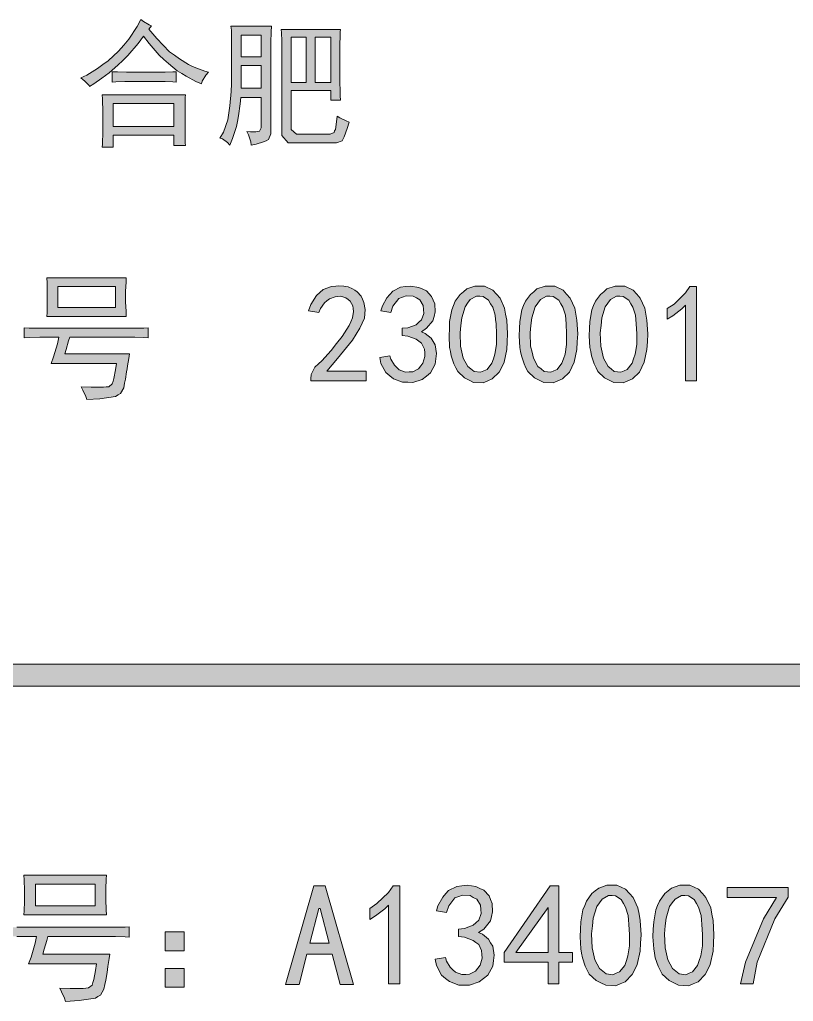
# Model space of a CAD drawing. Header units: millimetres. Extents: x 0 to 829, y 0 to 586.
# Drawn here: x 793.71 to 808.8, y 492.68 to 511.81 of the extents above; entities that cross this region are included whole.
import ezdxf

# ---------------------------------------------------------------- set-up
doc = ezdxf.new("R2010")
doc.units = ezdxf.units.MM

msp = doc.modelspace()

# ---------------------------------------------------------------- hatches: boundary and pattern name
h = msp.add_hatch(color=0)
h.dxf.hatch_style = 2
h.paths.add_polyline_path([(796.230028, 511.630083), (796.38525, 511.443111), (796.635722, 511.189111), (796.730972, 511.118556), (796.82975, 511.048), (797.002611, 510.942167), (797.08375, 510.903361), (797.164889, 510.868083), (797.320111, 510.808111), (797.394194, 510.786944), (797.341278, 510.7305), (797.270722, 510.617611), (797.256611, 510.564694), (797.14725, 510.610556), (796.95675, 510.712861), (796.872083, 510.765778), (796.783889, 510.818694), (796.611028, 510.956278), (796.522833, 511.037417), (796.434639, 511.122083), (796.237083, 511.347861), (796.124194, 511.4925), (796.021889, 511.347861), (795.820806, 511.1115), (795.722028, 511.01625), (795.62325, 510.924528), (795.457444, 510.776361), (795.386889, 510.723444), (795.316333, 510.670528), (795.161111, 510.564694), (795.076444, 510.511778), (795.065861, 510.532944), (794.981194, 510.617611), (794.907111, 510.681111), (795.02, 510.734028), (795.231667, 510.861028), (795.333972, 510.938639), (795.436278, 511.012722), (795.637361, 511.199694), (795.739667, 511.316111), (795.841972, 511.432528), (796.00425, 511.679472), (796.071278, 511.813528), (796.127722, 511.774722), (796.237083, 511.71475), (796.282944, 511.693583)])
h = msp.add_hatch(color=0)
h.paths.add_polyline_path([(798.142083, 509.633361), (798.209111, 509.629833), (798.314944, 509.629833), (798.350222, 509.633361), (798.3855, 509.640417), (798.41725, 509.703917), (798.41725, 509.763889), (798.41725, 510.296583), (798.022139, 510.296583), (798.011556, 510.169583), (797.979806, 509.93675), (797.958639, 509.830917), (797.937472, 509.728611), (797.863389, 509.495778), (797.810472, 509.368778), (797.761083, 509.421694), (797.665833, 509.488722), (797.616444, 509.506361), (797.683472, 509.61925), (797.768139, 509.862667), (797.789306, 509.996722), (797.810472, 510.130778), (797.835167, 510.413), (797.838694, 510.564694), (797.838694, 510.712861), (797.842222, 511.026833), (797.842222, 511.192639), (797.842222, 511.358444), (797.838694, 511.605389), (797.831639, 511.683), (798.621861, 511.683), (798.614806, 511.577167), (798.611278, 511.369028), (798.611278, 511.266722), (798.611278, 509.686278), (798.611278, 509.591028), (798.561889, 509.474611), (798.516028, 509.453444), (798.466639, 509.432278), (798.322, 509.389944), (798.22675, 509.368778), (798.216167, 509.432278), (798.173833, 509.566333)])
h.paths.add_polyline_path([(798.41725, 510.4765), (798.41725, 510.917472), (798.032722, 510.917472), (798.032722, 510.4765)])
h.paths.add_polyline_path([(798.41725, 511.086806), (798.41725, 511.513667), (798.032722, 511.513667), (798.032722, 511.086806)])
h = msp.add_hatch(color=0)
h.paths.add_polyline_path([(799.965944, 511.6195), (799.962417, 511.573639), (799.955361, 511.245556), (799.955361, 510.970389), (799.955361, 510.691694), (799.962417, 510.328333), (799.965944, 510.243667), (799.775444, 510.243667), (799.775444, 510.434167), (799.006389, 510.434167), (799.006389, 509.763889), (799.006389, 509.672167), (799.108694, 509.580444), (799.207472, 509.580444), (799.711944, 509.580444), (799.768389, 509.580444), (799.842472, 509.612194), (799.853056, 509.643944), (799.867167, 509.675694), (799.891861, 509.820333), (799.902444, 509.933222), (799.955361, 509.901472), (800.075306, 509.8415), (800.138806, 509.816806), (800.1, 509.693333), (800.040028, 509.531056), (800.018861, 509.488722), (799.997694, 509.449917), (799.888333, 509.411111), (799.796611, 509.411111), (799.069889, 509.411111), (798.946417, 509.411111), (798.822944, 509.55575), (798.822944, 509.696861), (798.822944, 511.309056), (798.822944, 511.400778), (798.819417, 511.556), (798.812361, 511.6195)])
h.paths.add_polyline_path([(799.775444, 510.585861), (799.775444, 511.471333), (799.475583, 511.471333), (799.475583, 510.585861)])
h.paths.add_polyline_path([(799.295667, 510.585861), (799.295667, 511.471333), (799.006389, 511.471333), (799.006389, 510.585861)])
h = msp.add_hatch(color=0)
h.dxf.hatch_style = 2
h.paths.add_polyline_path([(796.466389, 510.786944), (796.551056, 510.786944), (796.699222, 510.794), (796.762722, 510.797528), (796.762722, 510.596444), (796.695694, 510.599972), (796.551056, 510.607028), (796.476972, 510.607028), (795.87725, 510.607028), (795.764361, 510.607028), (795.584444, 510.599972), (795.513889, 510.596444), (795.513889, 510.797528), (795.616194, 510.794), (795.796111, 510.786944), (795.87725, 510.786944)])
h = msp.add_hatch(color=0)
h.paths.add_polyline_path([(796.946167, 510.3495), (796.939111, 510.296583), (796.935583, 510.049639), (796.935583, 509.859139), (796.935583, 509.665111), (796.939111, 509.414639), (796.946167, 509.358194), (796.720389, 509.358194), (796.720389, 509.559278), (795.535056, 509.559278), (795.535056, 509.326444), (795.323389, 509.326444), (795.326917, 509.389944), (795.333972, 509.633361), (795.333972, 509.816806), (795.333972, 510.003778), (795.326917, 510.268361), (795.323389, 510.3495)])
h.paths.add_polyline_path([(796.720389, 509.732139), (796.720389, 510.180167), (795.535056, 510.180167), (795.535056, 509.732139)])
h = msp.add_hatch(color=0)
h.paths.add_polyline_path([(795.789056, 506.779389), (795.785528, 506.701778), (795.778472, 506.518333), (795.778472, 506.416028), (795.778472, 506.31725), (795.785528, 506.123222), (795.789056, 506.0315), (794.240361, 506.0315), (794.247417, 506.109111), (794.250944, 506.281972), (794.250944, 506.384278), (794.250944, 506.493639), (794.247417, 506.687667), (794.240361, 506.779389)])
h.paths.add_polyline_path([(795.577389, 506.204361), (795.577389, 506.610056), (794.455556, 506.610056), (794.455556, 506.204361)])
h = msp.add_hatch(color=0)
h.dxf.hatch_style = 2
h.paths.add_polyline_path([(799.387389, 504.814417), (799.394444, 504.895556), (799.468528, 505.040194), (799.535556, 505.103694), (799.606111, 505.167194), (799.7825, 505.368278), (799.888333, 505.502333), (799.997694, 505.639917), (800.135278, 505.851583), (800.167028, 505.925667), (800.198778, 505.99975), (800.223472, 506.12675), (800.216417, 506.183194), (800.205833, 506.236111), (800.156444, 506.324306), (800.114111, 506.359583), (800.071778, 506.391333), (799.973, 506.423083), (799.916556, 506.416028), (799.860111, 506.4125), (799.754278, 506.370167), (799.701361, 506.331361), (799.651972, 506.292556), (799.574361, 506.183194), (799.546139, 506.105583), (799.345056, 506.137333), (799.387389, 506.260806), (799.49675, 506.440722), (799.563778, 506.497167), (799.630806, 506.553611), (799.789556, 506.613583), (799.87775, 506.620639), (799.930667, 506.624167), (800.029444, 506.620639), (800.071778, 506.613583), (800.114111, 506.606528), (800.202306, 506.567722), (800.248167, 506.5395), (800.294028, 506.511278), (800.368111, 506.423083), (800.396333, 506.363111), (800.424556, 506.303139), (800.445722, 506.162028), (800.438667, 506.080889), (800.431611, 505.996222), (800.346944, 505.798667), (800.272861, 505.685778), (800.198778, 505.569361), (799.9095, 505.209528), (799.697833, 504.966111), (800.466889, 504.966111), (800.466889, 504.772083), (799.387389, 504.772083)])
h = msp.add_hatch(color=0)
h.dxf.hatch_style = 2
h.paths.add_polyline_path([(800.731472, 505.230694), (800.9255, 505.262444), (800.946667, 505.195417), (801.017222, 505.079), (801.063083, 505.033139), (801.112472, 504.987278), (801.232417, 504.944944), (801.302972, 504.948472), (801.377056, 504.952), (801.489944, 505.008444), (801.532278, 505.064889), (801.574611, 505.121333), (801.613417, 505.251861), (801.609889, 505.322417), (801.602833, 505.392972), (801.546389, 505.505861), (801.497, 505.544667), (801.444083, 505.587), (801.281806, 505.643444), (801.168917, 505.657556), (801.168917, 505.798667), (801.281806, 505.80925), (801.444083, 505.865694), (801.497, 505.915083), (801.546389, 505.964472), (801.59225, 506.087944), (801.585194, 506.165556), (801.581667, 506.243167), (801.511111, 506.356056), (801.447611, 506.391333), (801.384111, 506.423083), (801.246528, 506.433667), (801.175972, 506.405444), (801.105417, 506.38075), (800.989, 506.229056), (800.946667, 506.105583), (800.752639, 506.137333), (800.784389, 506.236111), (800.872583, 506.394861), (800.929028, 506.458361), (800.985472, 506.521861), (801.137167, 506.599472), (801.235944, 506.610056), (801.331194, 506.620639), (801.497, 506.595944), (801.571083, 506.560667), (801.641639, 506.525389), (801.743944, 506.419556), (801.772167, 506.345472), (801.803917, 506.274917), (801.810972, 506.116167), (801.789806, 506.0315), (801.768639, 505.946833), (801.645167, 505.798667), (801.542861, 505.731639), (801.620472, 505.699889), (801.733361, 505.604639), (801.772167, 505.541139), (801.8145, 505.477639), (801.839194, 505.308306), (801.828611, 505.206), (801.8145, 505.100167), (801.71925, 504.930833), (801.641639, 504.867333), (801.5605, 504.803833), (801.377056, 504.743861), (801.278278, 504.747389), (801.175972, 504.747389), (800.999583, 504.810889), (800.9255, 504.874389), (800.851417, 504.934361), (800.752639, 505.114278)])
h = msp.add_hatch(color=0)
h.paths.add_polyline_path([(802.089667, 505.791611), (802.093194, 505.932722), (802.135528, 506.1585), (802.167278, 506.239639), (802.202556, 506.324306), (802.301333, 506.458361), (802.364833, 506.511278), (802.431861, 506.567722), (802.587083, 506.620639), (802.682333, 506.620639), (802.774056, 506.620639), (802.936333, 506.543028), (803.006889, 506.465417), (803.077444, 506.387806), (803.165639, 506.193778), (803.186806, 506.073833), (803.207972, 505.957417), (803.222083, 505.689306), (803.215028, 505.534083), (803.207972, 505.382389), (803.155056, 505.135444), (803.109194, 505.040194), (803.063333, 504.944944), (802.92575, 504.810889), (802.837556, 504.772083), (802.745833, 504.733278), (802.562389, 504.743861), (802.474194, 504.789722), (802.382472, 504.832056), (802.255472, 504.955528), (802.216667, 505.029611), (802.177861, 505.103694), (802.124944, 505.262444), (802.110833, 505.343583), (802.093194, 505.424722), (802.082611, 505.6505)])
h.paths.add_polyline_path([(802.311917, 505.855111), (802.297806, 505.710472), (802.308389, 505.449417), (802.333083, 505.333), (802.361306, 505.216583), (802.4495, 505.054306), (802.509472, 505.008444), (802.572972, 504.959056), (802.696444, 504.941417), (802.759944, 504.969639), (802.826972, 504.997861), (802.918694, 505.117806), (802.946917, 505.206), (802.978667, 505.294194), (803.006889, 505.484694), (803.006889, 505.590528), (803.006889, 505.692833), (802.999833, 505.883333), (802.98925, 505.968), (802.982194, 506.052667), (802.936333, 506.207889), (802.894, 506.278444), (802.855194, 506.345472), (802.749361, 506.419556), (802.682333, 506.423083), (802.615306, 506.423083), (802.495361, 506.359583), (802.445972, 506.289028), (802.396583, 506.218472), (802.329556, 506.003278)])
h = msp.add_hatch(color=0)
h.paths.add_polyline_path([(803.454917, 505.791611), (803.461972, 505.932722), (803.500778, 506.1585), (803.536056, 506.239639), (803.571333, 506.324306), (803.670111, 506.458361), (803.733611, 506.511278), (803.797111, 506.567722), (803.955861, 506.620639), (804.047583, 506.620639), (804.142833, 506.620639), (804.305111, 506.543028), (804.372139, 506.465417), (804.442694, 506.387806), (804.534417, 506.193778), (804.555583, 506.073833), (804.57675, 505.957417), (804.590861, 505.689306), (804.580278, 505.534083), (804.573222, 505.382389), (804.520306, 505.135444), (804.474444, 505.040194), (804.428583, 504.944944), (804.294528, 504.810889), (804.202806, 504.772083), (804.111083, 504.733278), (803.931167, 504.743861), (803.839444, 504.789722), (803.747722, 504.832056), (803.620722, 504.955528), (803.581917, 505.029611), (803.546639, 505.103694), (803.493722, 505.262444), (803.476083, 505.343583), (803.461972, 505.424722), (803.451389, 505.6505)])
h.paths.add_polyline_path([(803.680694, 505.855111), (803.663056, 505.710472), (803.673639, 505.449417), (803.701861, 505.333), (803.726556, 505.216583), (803.81475, 505.054306), (803.87825, 505.008444), (803.938222, 504.959056), (804.065222, 504.941417), (804.128722, 504.969639), (804.192222, 504.997861), (804.283944, 505.117806), (804.315694, 505.206), (804.343917, 505.294194), (804.372139, 505.484694), (804.372139, 505.590528), (804.372139, 505.692833), (804.365083, 505.883333), (804.358028, 505.968), (804.350972, 506.052667), (804.301583, 506.207889), (804.262778, 506.278444), (804.220444, 506.345472), (804.114611, 506.419556), (804.047583, 506.423083), (803.980556, 506.423083), (803.864139, 506.359583), (803.811222, 506.289028), (803.761833, 506.218472), (803.694806, 506.003278)])
h = msp.add_hatch(color=0)
h.paths.add_polyline_path([(804.820167, 505.791611), (804.827222, 505.932722), (804.866028, 506.1585), (804.901306, 506.239639), (804.936583, 506.324306), (805.035361, 506.458361), (805.098861, 506.511278), (805.162361, 506.567722), (805.321111, 506.620639), (805.412833, 506.620639), (805.508083, 506.620639), (805.670361, 506.543028), (805.740917, 506.465417), (805.807944, 506.387806), (805.899667, 506.193778), (805.920833, 506.073833), (805.942, 505.957417), (805.956111, 505.689306), (805.949056, 505.534083), (805.938472, 505.382389), (805.885556, 505.135444), (805.839694, 505.040194), (805.797361, 504.944944), (805.659778, 504.810889), (805.568056, 504.772083), (805.479861, 504.733278), (805.296417, 504.743861), (805.204694, 504.789722), (805.1165, 504.832056), (804.985972, 504.955528), (804.950694, 505.029611), (804.911889, 505.103694), (804.858972, 505.262444), (804.844861, 505.343583), (804.827222, 505.424722), (804.816639, 505.6505)])
h.paths.add_polyline_path([(805.045944, 505.855111), (805.028306, 505.710472), (805.042417, 505.449417), (805.067111, 505.333), (805.095333, 505.216583), (805.183528, 505.054306), (805.2435, 505.008444), (805.303472, 504.959056), (805.430472, 504.941417), (805.493972, 504.969639), (805.557472, 504.997861), (805.652722, 505.117806), (805.680944, 505.206), (805.709167, 505.294194), (805.740917, 505.484694), (805.740917, 505.590528), (805.740917, 505.692833), (805.730333, 505.883333), (805.723278, 505.968), (805.716222, 506.052667), (805.666833, 506.207889), (805.628028, 506.278444), (805.589222, 506.345472), (805.479861, 506.419556), (805.412833, 506.423083), (805.349333, 506.423083), (805.229389, 506.359583), (805.18, 506.289028), (805.127083, 506.218472), (805.063583, 506.003278)])
h = msp.add_hatch(color=0)
h.dxf.hatch_style = 2
h.paths.add_polyline_path([(806.689889, 506.246694), (806.619333, 506.176139), (806.442944, 506.042083), (806.337111, 505.978583), (806.337111, 506.183194), (806.471167, 506.271389), (806.689889, 506.486583), (806.774556, 506.610056), (806.905083, 506.610056), (806.905083, 504.772083), (806.689889, 504.772083)])
h = msp.add_hatch(color=0)
h.dxf.hatch_style = 2
h.paths.add_polyline_path([(795.852556, 505.798667), (795.954861, 505.798667), (796.134778, 505.802194), (796.215917, 505.80925), (796.215917, 505.615222), (796.134778, 505.622278), (795.954861, 505.625806), (795.852556, 505.625806), (794.688389, 505.625806), (794.667222, 505.551722), (794.621361, 505.385917), (794.593139, 505.297722), (795.852556, 505.297722), (795.838444, 505.209528), (795.81375, 505.064889), (795.806694, 505.008444), (795.796111, 504.948472), (795.774944, 504.807361), (795.757306, 504.726222), (795.743194, 504.641556), (795.676167, 504.528667), (795.630306, 504.500444), (795.580917, 504.472222), (795.277528, 504.426361), (795.02, 504.408722), (794.998833, 504.468694), (794.945917, 504.592167), (794.914167, 504.655667), (795.104667, 504.648611), (795.348083, 504.648611), (795.401, 504.655667), (795.450389, 504.659194), (795.517417, 504.715639), (795.535056, 504.768556), (795.549167, 504.817944), (795.580917, 504.990806), (795.598556, 505.114278), (794.328556, 505.114278), (794.374417, 505.241278), (794.4485, 505.498806), (794.476722, 505.625806), (794.219194, 505.625806), (794.106306, 505.625806), (793.898167, 505.622278), (793.802917, 505.615222), (793.802917, 505.80925), (793.898167, 505.802194), (794.106306, 505.798667), (794.219194, 505.798667)])
h = msp.add_hatch(color=0)
h.dxf.hatch_style = 2
h.paths.add_polyline_path([(819.294639, 499.254639), (819.294639, 498.827778), (769.958667, 498.827778), (769.958667, 499.254639)])
h = msp.add_hatch(color=0)
h.paths.add_polyline_path([(795.404528, 495.144778), (795.401, 495.063639), (795.393944, 494.873139), (795.393944, 494.767306), (795.393944, 494.665), (795.401, 494.463917), (795.404528, 494.368667), (793.795861, 494.368667), (793.802917, 494.446278), (793.806444, 494.629722), (793.806444, 494.735556), (793.806444, 494.844917), (793.802917, 495.053056), (793.795861, 495.144778)])
h.paths.add_polyline_path([(795.185806, 494.545056), (795.185806, 494.968389), (794.018111, 494.968389), (794.018111, 494.545056)])
h = msp.add_hatch(color=0)
h.paths.add_polyline_path([(800.223472, 493.014), (799.958889, 493.014), (799.803667, 493.603139), (799.313306, 493.603139), (799.158083, 493.014), (798.8935, 493.014), (799.447361, 494.936639), (799.669611, 494.936639)])
h.paths.add_polyline_path([(799.747222, 493.814806), (799.570833, 494.492139), (799.546139, 494.492139), (799.36975, 493.814806)])
h = msp.add_hatch(color=0)
h.dxf.hatch_style = 2
h.paths.add_polyline_path([(800.900806, 494.559167), (800.83025, 494.485083), (800.646806, 494.3475), (800.537444, 494.280472), (800.537444, 494.492139), (800.675028, 494.587389), (800.900806, 494.806111), (800.992528, 494.936639), (801.123056, 494.936639), (801.123056, 493.024583), (800.900806, 493.024583)])
h = msp.add_hatch(color=0)
h.dxf.hatch_style = 2
h.paths.add_polyline_path([(801.8145, 493.504361), (802.012056, 493.536111), (802.033222, 493.465556), (802.107306, 493.345611), (802.156694, 493.296222), (802.206083, 493.250361), (802.333083, 493.2045), (802.407167, 493.208028), (802.48125, 493.211556), (802.601194, 493.271528), (802.647056, 493.3315), (802.689389, 493.387944), (802.728194, 493.522), (802.724667, 493.596083), (802.717611, 493.673694), (802.661167, 493.790111), (802.60825, 493.828917), (802.555333, 493.87125), (802.386, 493.931222), (802.269583, 493.948861), (802.269583, 494.089972), (802.386, 494.104083), (802.555333, 494.164056), (802.60825, 494.213444), (802.661167, 494.262833), (802.707028, 494.393361), (802.699972, 494.4745), (802.696444, 494.555639), (802.622361, 494.672056), (802.555333, 494.707333), (802.491833, 494.742611), (802.347194, 494.753194), (802.273111, 494.724972), (802.199028, 494.69675), (802.079083, 494.541528), (802.033222, 494.414528), (801.835667, 494.446278), (801.867417, 494.545056), (801.959139, 494.714389), (802.019111, 494.781417), (802.075556, 494.844917), (802.234306, 494.922528), (802.333083, 494.936639), (802.435389, 494.947222), (802.60825, 494.922528), (802.685861, 494.883722), (802.759944, 494.848444), (802.865778, 494.739083), (802.894, 494.665), (802.92575, 494.587389), (802.932806, 494.425111), (802.911639, 494.336917), (802.890472, 494.248722), (802.763472, 494.089972), (802.657639, 494.026472), (802.73525, 493.991194), (802.855194, 493.892417), (802.894, 493.825389), (802.936333, 493.758361), (802.964556, 493.581972), (802.950444, 493.476139), (802.936333, 493.366778), (802.841083, 493.190389), (802.756417, 493.126889), (802.67175, 493.059861), (802.484778, 492.996361), (802.378944, 492.996361), (802.273111, 492.999889), (802.089667, 493.066917), (802.012056, 493.130417), (801.934444, 493.193917), (801.835667, 493.380889)])
h = msp.add_hatch(color=0)
h.paths.add_polyline_path([(804.012306, 493.447917), (803.155056, 493.447917), (803.155056, 493.634889), (804.054639, 494.936639), (804.223972, 494.936639), (804.223972, 493.634889), (804.488556, 493.634889), (804.488556, 493.447917), (804.223972, 493.447917), (804.223972, 493.024583), (804.012306, 493.024583)])
h.paths.add_polyline_path([(804.012306, 493.634889), (804.012306, 494.513306), (803.387889, 493.634889)])
h = msp.add_hatch(color=0)
h.paths.add_polyline_path([(804.643778, 494.086444), (804.650833, 494.234611), (804.693167, 494.467444), (804.728444, 494.552111), (804.763722, 494.636778), (804.866028, 494.781417), (804.933056, 494.834333), (805.000083, 494.890778), (805.162361, 494.947222), (805.261139, 494.947222), (805.356389, 494.947222), (805.525722, 494.866083), (805.599806, 494.784944), (805.670361, 494.703806), (805.765611, 494.502722), (805.786778, 494.37925), (805.811472, 494.259306), (805.825583, 493.977083), (805.815, 493.818333), (805.807944, 493.659583), (805.7515, 493.402056), (805.705639, 493.303278), (805.65625, 493.2045), (805.515139, 493.063389), (805.419889, 493.024583), (805.328167, 492.985778), (805.137667, 492.996361), (805.042417, 493.042222), (804.950694, 493.088083), (804.816639, 493.215083), (804.777833, 493.292694), (804.739028, 493.370306), (804.682583, 493.532583), (804.664944, 493.620778), (804.650833, 493.705444), (804.64025, 493.938278)])
h.paths.add_polyline_path([(804.876611, 494.153472), (804.8625, 493.99825), (804.873083, 493.726611), (804.901306, 493.610194), (804.926, 493.49025), (805.017722, 493.320917), (805.081222, 493.271528), (805.14825, 493.218611), (805.278778, 493.200972), (805.342278, 493.232722), (805.409306, 493.260944), (805.508083, 493.384417), (805.539833, 493.476139), (805.568056, 493.567861), (805.599806, 493.765417), (805.599806, 493.874778), (805.599806, 493.984139), (805.589222, 494.181694), (805.582167, 494.269889), (805.575111, 494.358083), (805.525722, 494.520361), (805.483389, 494.590917), (805.441056, 494.665), (805.328167, 494.739083), (805.261139, 494.742611), (805.190583, 494.742611), (805.070639, 494.675583), (805.017722, 494.6015), (804.964806, 494.530944), (804.89425, 494.305167)])
h = msp.add_hatch(color=0)
h.paths.add_polyline_path([(806.065472, 494.086444), (806.072528, 494.234611), (806.111333, 494.467444), (806.150139, 494.552111), (806.185417, 494.636778), (806.287722, 494.781417), (806.35475, 494.834333), (806.421778, 494.890778), (806.584056, 494.947222), (806.682833, 494.947222), (806.778083, 494.947222), (806.947417, 494.866083), (807.0215, 494.784944), (807.092056, 494.703806), (807.187306, 494.502722), (807.208472, 494.37925), (807.229639, 494.259306), (807.24375, 493.977083), (807.236694, 493.818333), (807.229639, 493.659583), (807.173194, 493.402056), (807.127333, 493.303278), (807.077944, 493.2045), (806.936833, 493.063389), (806.841583, 493.024583), (806.749861, 492.985778), (806.559361, 492.996361), (806.464111, 493.042222), (806.372389, 493.088083), (806.238333, 493.215083), (806.199528, 493.292694), (806.160722, 493.370306), (806.104278, 493.532583), (806.086639, 493.620778), (806.072528, 493.705444), (806.058417, 493.938278)])
h.paths.add_polyline_path([(806.298306, 494.153472), (806.280667, 493.99825), (806.294778, 493.726611), (806.319472, 493.610194), (806.347694, 493.49025), (806.439417, 493.320917), (806.502917, 493.271528), (806.566417, 493.218611), (806.696944, 493.200972), (806.763972, 493.232722), (806.831, 493.260944), (806.929778, 493.384417), (806.958, 493.476139), (806.98975, 493.567861), (807.0215, 493.765417), (807.0215, 493.874778), (807.0215, 493.984139), (807.010917, 494.181694), (807.003861, 494.269889), (806.996806, 494.358083), (806.943889, 494.520361), (806.905083, 494.590917), (806.86275, 494.665), (806.749861, 494.739083), (806.682833, 494.742611), (806.612278, 494.742611), (806.488806, 494.675583), (806.435889, 494.6015), (806.382972, 494.530944), (806.315944, 494.305167)])
h = msp.add_hatch(color=0)
h.dxf.hatch_style = 2
h.paths.add_polyline_path([(807.765861, 493.024583), (807.864639, 493.447917), (808.213889, 494.287528), (808.464361, 494.703806), (807.508333, 494.703806), (807.508333, 494.901361), (808.697194, 494.901361), (808.697194, 494.714389), (808.436139, 494.291056), (808.090417, 493.447917), (808.009278, 493.024583)])
h = msp.add_hatch(color=0)
h.dxf.hatch_style = 2
h.paths.add_polyline_path([(795.471556, 494.12525), (795.577389, 494.12525), (795.767889, 494.128778), (795.849028, 494.135833), (795.849028, 493.93475), (795.767889, 493.941806), (795.577389, 493.948861), (795.471556, 493.948861), (794.261528, 493.948861), (794.240361, 493.867722), (794.190972, 493.698389), (794.16275, 493.603139), (795.471556, 493.603139), (795.457444, 493.514944), (795.43275, 493.36325), (795.422167, 493.303278), (795.415111, 493.243306), (795.390417, 493.095139), (795.372778, 493.010472), (795.355139, 492.922278), (795.288111, 492.805861), (795.238722, 492.774111), (795.189333, 492.745889), (794.871833, 492.6965), (794.60725, 492.682389), (794.586083, 492.742361), (794.529639, 492.869361), (794.494361, 492.936389), (794.695444, 492.932861), (794.949444, 492.932861), (795.002361, 492.936389), (795.055278, 492.943444), (795.122306, 492.999889), (795.139944, 493.052806), (795.157583, 493.105722), (795.189333, 493.285639), (795.206972, 493.412639), (793.884056, 493.412639), (793.933444, 493.546694), (794.011056, 493.814806), (794.039278, 493.948861), (793.774694, 493.948861), (793.658278, 493.948861), (793.439556, 493.941806), (793.340778, 493.93475), (793.340778, 494.135833), (793.439556, 494.128778), (793.658278, 494.12525), (793.774694, 494.12525)])
h = msp.add_hatch(color=0)
h.dxf.hatch_style = 2
h.paths.add_polyline_path([(796.551056, 494.037056), (796.917944, 494.037056), (796.917944, 493.670167), (796.551056, 493.670167)])
h = msp.add_hatch(color=0)
h.dxf.hatch_style = 2
h.paths.add_polyline_path([(796.551056, 493.324444), (796.917944, 493.324444), (796.917944, 492.957556), (796.551056, 492.957556)])

# ---------------------------------------------------------------- linework, layer by layer
at = {"color": 0, "lineweight": 0}
for points in [[(796.230028, 511.630083), (796.38525, 511.443111), (796.635722, 511.189111), (796.730972, 511.118556), (796.82975, 511.048), (797.002611, 510.942167), (797.08375, 510.903361), (797.164889, 510.868083), (797.320111, 510.808111), (797.394194, 510.786944), (797.341278, 510.7305), (797.270722, 510.617611), (797.256611, 510.564694), (797.14725, 510.610556), (796.95675, 510.712861), (796.872083, 510.765778), (796.783889, 510.818694), (796.611028, 510.956278), (796.522833, 511.037417), (796.434639, 511.122083), (796.237083, 511.347861), (796.124194, 511.4925), (796.021889, 511.347861), (795.820806, 511.1115), (795.722028, 511.01625), (795.62325, 510.924528), (795.457444, 510.776361), (795.386889, 510.723444), (795.316333, 510.670528), (795.161111, 510.564694), (795.076444, 510.511778), (795.065861, 510.532944), (794.981194, 510.617611), (794.907111, 510.681111), (795.02, 510.734028), (795.231667, 510.861028), (795.333972, 510.938639), (795.436278, 511.012722), (795.637361, 511.199694), (795.739667, 511.316111), (795.841972, 511.432528), (796.00425, 511.679472), (796.071278, 511.813528), (796.127722, 511.774722), (796.237083, 511.71475), (796.282944, 511.693583)], [(798.142083, 509.633361), (798.209111, 509.629833), (798.314944, 509.629833), (798.350222, 509.633361), (798.3855, 509.640417), (798.41725, 509.703917), (798.41725, 509.763889), (798.41725, 510.296583), (798.022139, 510.296583), (798.011556, 510.169583), (797.979806, 509.93675), (797.958639, 509.830917), (797.937472, 509.728611), (797.863389, 509.495778), (797.810472, 509.368778), (797.761083, 509.421694), (797.665833, 509.488722), (797.616444, 509.506361), (797.683472, 509.61925), (797.768139, 509.862667), (797.789306, 509.996722), (797.810472, 510.130778), (797.835167, 510.413), (797.838694, 510.564694), (797.838694, 510.712861), (797.842222, 511.026833), (797.842222, 511.192639), (797.842222, 511.358444), (797.838694, 511.605389), (797.831639, 511.683), (798.621861, 511.683), (798.614806, 511.577167), (798.611278, 511.369028), (798.611278, 511.266722), (798.611278, 509.686278), (798.611278, 509.591028), (798.561889, 509.474611), (798.516028, 509.453444), (798.466639, 509.432278), (798.322, 509.389944), (798.22675, 509.368778), (798.216167, 509.432278), (798.173833, 509.566333)], [(799.965944, 511.6195), (799.962417, 511.573639), (799.955361, 511.245556), (799.955361, 510.970389), (799.955361, 510.691694), (799.962417, 510.328333), (799.965944, 510.243667), (799.775444, 510.243667), (799.775444, 510.434167), (799.006389, 510.434167), (799.006389, 509.763889), (799.006389, 509.672167), (799.108694, 509.580444), (799.207472, 509.580444), (799.711944, 509.580444), (799.768389, 509.580444), (799.842472, 509.612194), (799.853056, 509.643944), (799.867167, 509.675694), (799.891861, 509.820333), (799.902444, 509.933222), (799.955361, 509.901472), (800.075306, 509.8415), (800.138806, 509.816806), (800.1, 509.693333), (800.040028, 509.531056), (800.018861, 509.488722), (799.997694, 509.449917), (799.888333, 509.411111), (799.796611, 509.411111), (799.069889, 509.411111), (798.946417, 509.411111), (798.822944, 509.55575), (798.822944, 509.696861), (798.822944, 511.309056), (798.822944, 511.400778), (798.819417, 511.556), (798.812361, 511.6195)], [(798.41725, 511.086806), (798.41725, 511.513667), (798.032722, 511.513667), (798.032722, 511.086806)], [(799.295667, 510.585861), (799.295667, 511.471333), (799.006389, 511.471333), (799.006389, 510.585861)], [(799.775444, 510.585861), (799.775444, 511.471333), (799.475583, 511.471333), (799.475583, 510.585861)], [(798.41725, 510.4765), (798.41725, 510.917472), (798.032722, 510.917472), (798.032722, 510.4765)], [(796.466389, 510.786944), (796.551056, 510.786944), (796.699222, 510.794), (796.762722, 510.797528), (796.762722, 510.596444), (796.695694, 510.599972), (796.551056, 510.607028), (796.476972, 510.607028), (795.87725, 510.607028), (795.764361, 510.607028), (795.584444, 510.599972), (795.513889, 510.596444), (795.513889, 510.797528), (795.616194, 510.794), (795.796111, 510.786944), (795.87725, 510.786944)], [(796.946167, 510.3495), (796.939111, 510.296583), (796.935583, 510.049639), (796.935583, 509.859139), (796.935583, 509.665111), (796.939111, 509.414639), (796.946167, 509.358194), (796.720389, 509.358194), (796.720389, 509.559278), (795.535056, 509.559278), (795.535056, 509.326444), (795.323389, 509.326444), (795.326917, 509.389944), (795.333972, 509.633361), (795.333972, 509.816806), (795.333972, 510.003778), (795.326917, 510.268361), (795.323389, 510.3495)], [(796.720389, 509.732139), (796.720389, 510.180167), (795.535056, 510.180167), (795.535056, 509.732139)], [(795.789056, 506.779389), (795.785528, 506.701778), (795.778472, 506.518333), (795.778472, 506.416028), (795.778472, 506.31725), (795.785528, 506.123222), (795.789056, 506.0315), (794.240361, 506.0315), (794.247417, 506.109111), (794.250944, 506.281972), (794.250944, 506.384278), (794.250944, 506.493639), (794.247417, 506.687667), (794.240361, 506.779389)], [(795.577389, 506.204361), (795.577389, 506.610056), (794.455556, 506.610056), (794.455556, 506.204361)], [(799.387389, 504.814417), (799.394444, 504.895556), (799.468528, 505.040194), (799.535556, 505.103694), (799.606111, 505.167194), (799.7825, 505.368278), (799.888333, 505.502333), (799.997694, 505.639917), (800.135278, 505.851583), (800.167028, 505.925667), (800.198778, 505.99975), (800.223472, 506.12675), (800.216417, 506.183194), (800.205833, 506.236111), (800.156444, 506.324306), (800.114111, 506.359583), (800.071778, 506.391333), (799.973, 506.423083), (799.916556, 506.416028), (799.860111, 506.4125), (799.754278, 506.370167), (799.701361, 506.331361), (799.651972, 506.292556), (799.574361, 506.183194), (799.546139, 506.105583), (799.345056, 506.137333), (799.387389, 506.260806), (799.49675, 506.440722), (799.563778, 506.497167), (799.630806, 506.553611), (799.789556, 506.613583), (799.87775, 506.620639), (799.930667, 506.624167), (800.029444, 506.620639), (800.071778, 506.613583), (800.114111, 506.606528), (800.202306, 506.567722), (800.248167, 506.5395), (800.294028, 506.511278), (800.368111, 506.423083), (800.396333, 506.363111), (800.424556, 506.303139), (800.445722, 506.162028), (800.438667, 506.080889), (800.431611, 505.996222), (800.346944, 505.798667), (800.272861, 505.685778), (800.198778, 505.569361), (799.9095, 505.209528), (799.697833, 504.966111), (800.466889, 504.966111), (800.466889, 504.772083), (799.387389, 504.772083)], [(800.731472, 505.230694), (800.9255, 505.262444), (800.946667, 505.195417), (801.017222, 505.079), (801.063083, 505.033139), (801.112472, 504.987278), (801.232417, 504.944944), (801.302972, 504.948472), (801.377056, 504.952), (801.489944, 505.008444), (801.532278, 505.064889), (801.574611, 505.121333), (801.613417, 505.251861), (801.609889, 505.322417), (801.602833, 505.392972), (801.546389, 505.505861), (801.497, 505.544667), (801.444083, 505.587), (801.281806, 505.643444), (801.168917, 505.657556), (801.168917, 505.798667), (801.281806, 505.80925), (801.444083, 505.865694), (801.497, 505.915083), (801.546389, 505.964472), (801.59225, 506.087944), (801.585194, 506.165556), (801.581667, 506.243167), (801.511111, 506.356056), (801.447611, 506.391333), (801.384111, 506.423083), (801.246528, 506.433667), (801.175972, 506.405444), (801.105417, 506.38075), (800.989, 506.229056), (800.946667, 506.105583), (800.752639, 506.137333), (800.784389, 506.236111), (800.872583, 506.394861), (800.929028, 506.458361), (800.985472, 506.521861), (801.137167, 506.599472), (801.235944, 506.610056), (801.331194, 506.620639), (801.497, 506.595944), (801.571083, 506.560667), (801.641639, 506.525389), (801.743944, 506.419556), (801.772167, 506.345472), (801.803917, 506.274917), (801.810972, 506.116167), (801.789806, 506.0315), (801.768639, 505.946833), (801.645167, 505.798667), (801.542861, 505.731639), (801.620472, 505.699889), (801.733361, 505.604639), (801.772167, 505.541139), (801.8145, 505.477639), (801.839194, 505.308306), (801.828611, 505.206), (801.8145, 505.100167), (801.71925, 504.930833), (801.641639, 504.867333), (801.5605, 504.803833), (801.377056, 504.743861), (801.278278, 504.747389), (801.175972, 504.747389), (800.999583, 504.810889), (800.9255, 504.874389), (800.851417, 504.934361), (800.752639, 505.114278)], [(802.089667, 505.791611), (802.093194, 505.932722), (802.135528, 506.1585), (802.167278, 506.239639), (802.202556, 506.324306), (802.301333, 506.458361), (802.364833, 506.511278), (802.431861, 506.567722), (802.587083, 506.620639), (802.682333, 506.620639), (802.774056, 506.620639), (802.936333, 506.543028), (803.006889, 506.465417), (803.077444, 506.387806), (803.165639, 506.193778), (803.186806, 506.073833), (803.207972, 505.957417), (803.222083, 505.689306), (803.215028, 505.534083), (803.207972, 505.382389), (803.155056, 505.135444), (803.109194, 505.040194), (803.063333, 504.944944), (802.92575, 504.810889), (802.837556, 504.772083), (802.745833, 504.733278), (802.562389, 504.743861), (802.474194, 504.789722), (802.382472, 504.832056), (802.255472, 504.955528), (802.216667, 505.029611), (802.177861, 505.103694), (802.124944, 505.262444), (802.110833, 505.343583), (802.093194, 505.424722), (802.082611, 505.6505)], [(803.454917, 505.791611), (803.461972, 505.932722), (803.500778, 506.1585), (803.536056, 506.239639), (803.571333, 506.324306), (803.670111, 506.458361), (803.733611, 506.511278), (803.797111, 506.567722), (803.955861, 506.620639), (804.047583, 506.620639), (804.142833, 506.620639), (804.305111, 506.543028), (804.372139, 506.465417), (804.442694, 506.387806), (804.534417, 506.193778), (804.555583, 506.073833), (804.57675, 505.957417), (804.590861, 505.689306), (804.580278, 505.534083), (804.573222, 505.382389), (804.520306, 505.135444), (804.474444, 505.040194), (804.428583, 504.944944), (804.294528, 504.810889), (804.202806, 504.772083), (804.111083, 504.733278), (803.931167, 504.743861), (803.839444, 504.789722), (803.747722, 504.832056), (803.620722, 504.955528), (803.581917, 505.029611), (803.546639, 505.103694), (803.493722, 505.262444), (803.476083, 505.343583), (803.461972, 505.424722), (803.451389, 505.6505)], [(804.820167, 505.791611), (804.827222, 505.932722), (804.866028, 506.1585), (804.901306, 506.239639), (804.936583, 506.324306), (805.035361, 506.458361), (805.098861, 506.511278), (805.162361, 506.567722), (805.321111, 506.620639), (805.412833, 506.620639), (805.508083, 506.620639), (805.670361, 506.543028), (805.740917, 506.465417), (805.807944, 506.387806), (805.899667, 506.193778), (805.920833, 506.073833), (805.942, 505.957417), (805.956111, 505.689306), (805.949056, 505.534083), (805.938472, 505.382389), (805.885556, 505.135444), (805.839694, 505.040194), (805.797361, 504.944944), (805.659778, 504.810889), (805.568056, 504.772083), (805.479861, 504.733278), (805.296417, 504.743861), (805.204694, 504.789722), (805.1165, 504.832056), (804.985972, 504.955528), (804.950694, 505.029611), (804.911889, 505.103694), (804.858972, 505.262444), (804.844861, 505.343583), (804.827222, 505.424722), (804.816639, 505.6505)], [(806.689889, 506.246694), (806.619333, 506.176139), (806.442944, 506.042083), (806.337111, 505.978583), (806.337111, 506.183194), (806.471167, 506.271389), (806.689889, 506.486583), (806.774556, 506.610056), (806.905083, 506.610056), (806.905083, 504.772083), (806.689889, 504.772083)], [(802.311917, 505.855111), (802.297806, 505.710472), (802.308389, 505.449417), (802.333083, 505.333), (802.361306, 505.216583), (802.4495, 505.054306), (802.509472, 505.008444), (802.572972, 504.959056), (802.696444, 504.941417), (802.759944, 504.969639), (802.826972, 504.997861), (802.918694, 505.117806), (802.946917, 505.206), (802.978667, 505.294194), (803.006889, 505.484694), (803.006889, 505.590528), (803.006889, 505.692833), (802.999833, 505.883333), (802.98925, 505.968), (802.982194, 506.052667), (802.936333, 506.207889), (802.894, 506.278444), (802.855194, 506.345472), (802.749361, 506.419556), (802.682333, 506.423083), (802.615306, 506.423083), (802.495361, 506.359583), (802.445972, 506.289028), (802.396583, 506.218472), (802.329556, 506.003278)], [(803.680694, 505.855111), (803.663056, 505.710472), (803.673639, 505.449417), (803.701861, 505.333), (803.726556, 505.216583), (803.81475, 505.054306), (803.87825, 505.008444), (803.938222, 504.959056), (804.065222, 504.941417), (804.128722, 504.969639), (804.192222, 504.997861), (804.283944, 505.117806), (804.315694, 505.206), (804.343917, 505.294194), (804.372139, 505.484694), (804.372139, 505.590528), (804.372139, 505.692833), (804.365083, 505.883333), (804.358028, 505.968), (804.350972, 506.052667), (804.301583, 506.207889), (804.262778, 506.278444), (804.220444, 506.345472), (804.114611, 506.419556), (804.047583, 506.423083), (803.980556, 506.423083), (803.864139, 506.359583), (803.811222, 506.289028), (803.761833, 506.218472), (803.694806, 506.003278)], [(805.045944, 505.855111), (805.028306, 505.710472), (805.042417, 505.449417), (805.067111, 505.333), (805.095333, 505.216583), (805.183528, 505.054306), (805.2435, 505.008444), (805.303472, 504.959056), (805.430472, 504.941417), (805.493972, 504.969639), (805.557472, 504.997861), (805.652722, 505.117806), (805.680944, 505.206), (805.709167, 505.294194), (805.740917, 505.484694), (805.740917, 505.590528), (805.740917, 505.692833), (805.730333, 505.883333), (805.723278, 505.968), (805.716222, 506.052667), (805.666833, 506.207889), (805.628028, 506.278444), (805.589222, 506.345472), (805.479861, 506.419556), (805.412833, 506.423083), (805.349333, 506.423083), (805.229389, 506.359583), (805.18, 506.289028), (805.127083, 506.218472), (805.063583, 506.003278)], [(795.852556, 505.798667), (795.954861, 505.798667), (796.134778, 505.802194), (796.215917, 505.80925), (796.215917, 505.615222), (796.134778, 505.622278), (795.954861, 505.625806), (795.852556, 505.625806), (794.688389, 505.625806), (794.667222, 505.551722), (794.621361, 505.385917), (794.593139, 505.297722), (795.852556, 505.297722), (795.838444, 505.209528), (795.81375, 505.064889), (795.806694, 505.008444), (795.796111, 504.948472), (795.774944, 504.807361), (795.757306, 504.726222), (795.743194, 504.641556), (795.676167, 504.528667), (795.630306, 504.500444), (795.580917, 504.472222), (795.277528, 504.426361), (795.02, 504.408722), (794.998833, 504.468694), (794.945917, 504.592167), (794.914167, 504.655667), (795.104667, 504.648611), (795.348083, 504.648611), (795.401, 504.655667), (795.450389, 504.659194), (795.517417, 504.715639), (795.535056, 504.768556), (795.549167, 504.817944), (795.580917, 504.990806), (795.598556, 505.114278), (794.328556, 505.114278), (794.374417, 505.241278), (794.4485, 505.498806), (794.476722, 505.625806), (794.219194, 505.625806), (794.106306, 505.625806), (793.898167, 505.622278), (793.802917, 505.615222), (793.802917, 505.80925), (793.898167, 505.802194), (794.106306, 505.798667), (794.219194, 505.798667)], [(819.294639, 499.254639), (819.294639, 498.827778), (769.958667, 498.827778), (769.958667, 499.254639)], [(795.404528, 495.144778), (795.401, 495.063639), (795.393944, 494.873139), (795.393944, 494.767306), (795.393944, 494.665), (795.401, 494.463917), (795.404528, 494.368667), (793.795861, 494.368667), (793.802917, 494.446278), (793.806444, 494.629722), (793.806444, 494.735556), (793.806444, 494.844917), (793.802917, 495.053056), (793.795861, 495.144778)], [(795.185806, 494.545056), (795.185806, 494.968389), (794.018111, 494.968389), (794.018111, 494.545056)], [(800.223472, 493.014), (799.958889, 493.014), (799.803667, 493.603139), (799.313306, 493.603139), (799.158083, 493.014), (798.8935, 493.014), (799.447361, 494.936639), (799.669611, 494.936639)], [(800.900806, 494.559167), (800.83025, 494.485083), (800.646806, 494.3475), (800.537444, 494.280472), (800.537444, 494.492139), (800.675028, 494.587389), (800.900806, 494.806111), (800.992528, 494.936639), (801.123056, 494.936639), (801.123056, 493.024583), (800.900806, 493.024583)], [(801.8145, 493.504361), (802.012056, 493.536111), (802.033222, 493.465556), (802.107306, 493.345611), (802.156694, 493.296222), (802.206083, 493.250361), (802.333083, 493.2045), (802.407167, 493.208028), (802.48125, 493.211556), (802.601194, 493.271528), (802.647056, 493.3315), (802.689389, 493.387944), (802.728194, 493.522), (802.724667, 493.596083), (802.717611, 493.673694), (802.661167, 493.790111), (802.60825, 493.828917), (802.555333, 493.87125), (802.386, 493.931222), (802.269583, 493.948861), (802.269583, 494.089972), (802.386, 494.104083), (802.555333, 494.164056), (802.60825, 494.213444), (802.661167, 494.262833), (802.707028, 494.393361), (802.699972, 494.4745), (802.696444, 494.555639), (802.622361, 494.672056), (802.555333, 494.707333), (802.491833, 494.742611), (802.347194, 494.753194), (802.273111, 494.724972), (802.199028, 494.69675), (802.079083, 494.541528), (802.033222, 494.414528), (801.835667, 494.446278), (801.867417, 494.545056), (801.959139, 494.714389), (802.019111, 494.781417), (802.075556, 494.844917), (802.234306, 494.922528), (802.333083, 494.936639), (802.435389, 494.947222), (802.60825, 494.922528), (802.685861, 494.883722), (802.759944, 494.848444), (802.865778, 494.739083), (802.894, 494.665), (802.92575, 494.587389), (802.932806, 494.425111), (802.911639, 494.336917), (802.890472, 494.248722), (802.763472, 494.089972), (802.657639, 494.026472), (802.73525, 493.991194), (802.855194, 493.892417), (802.894, 493.825389), (802.936333, 493.758361), (802.964556, 493.581972), (802.950444, 493.476139), (802.936333, 493.366778), (802.841083, 493.190389), (802.756417, 493.126889), (802.67175, 493.059861), (802.484778, 492.996361), (802.378944, 492.996361), (802.273111, 492.999889), (802.089667, 493.066917), (802.012056, 493.130417), (801.934444, 493.193917), (801.835667, 493.380889)], [(804.012306, 493.447917), (803.155056, 493.447917), (803.155056, 493.634889), (804.054639, 494.936639), (804.223972, 494.936639), (804.223972, 493.634889), (804.488556, 493.634889), (804.488556, 493.447917), (804.223972, 493.447917), (804.223972, 493.024583), (804.012306, 493.024583)], [(804.643778, 494.086444), (804.650833, 494.234611), (804.693167, 494.467444), (804.728444, 494.552111), (804.763722, 494.636778), (804.866028, 494.781417), (804.933056, 494.834333), (805.000083, 494.890778), (805.162361, 494.947222), (805.261139, 494.947222), (805.356389, 494.947222), (805.525722, 494.866083), (805.599806, 494.784944), (805.670361, 494.703806), (805.765611, 494.502722), (805.786778, 494.37925), (805.811472, 494.259306), (805.825583, 493.977083), (805.815, 493.818333), (805.807944, 493.659583), (805.7515, 493.402056), (805.705639, 493.303278), (805.65625, 493.2045), (805.515139, 493.063389), (805.419889, 493.024583), (805.328167, 492.985778), (805.137667, 492.996361), (805.042417, 493.042222), (804.950694, 493.088083), (804.816639, 493.215083), (804.777833, 493.292694), (804.739028, 493.370306), (804.682583, 493.532583), (804.664944, 493.620778), (804.650833, 493.705444), (804.64025, 493.938278)], [(806.065472, 494.086444), (806.072528, 494.234611), (806.111333, 494.467444), (806.150139, 494.552111), (806.185417, 494.636778), (806.287722, 494.781417), (806.35475, 494.834333), (806.421778, 494.890778), (806.584056, 494.947222), (806.682833, 494.947222), (806.778083, 494.947222), (806.947417, 494.866083), (807.0215, 494.784944), (807.092056, 494.703806), (807.187306, 494.502722), (807.208472, 494.37925), (807.229639, 494.259306), (807.24375, 493.977083), (807.236694, 493.818333), (807.229639, 493.659583), (807.173194, 493.402056), (807.127333, 493.303278), (807.077944, 493.2045), (806.936833, 493.063389), (806.841583, 493.024583), (806.749861, 492.985778), (806.559361, 492.996361), (806.464111, 493.042222), (806.372389, 493.088083), (806.238333, 493.215083), (806.199528, 493.292694), (806.160722, 493.370306), (806.104278, 493.532583), (806.086639, 493.620778), (806.072528, 493.705444), (806.058417, 493.938278)], [(804.876611, 494.153472), (804.8625, 493.99825), (804.873083, 493.726611), (804.901306, 493.610194), (804.926, 493.49025), (805.017722, 493.320917), (805.081222, 493.271528), (805.14825, 493.218611), (805.278778, 493.200972), (805.342278, 493.232722), (805.409306, 493.260944), (805.508083, 493.384417), (805.539833, 493.476139), (805.568056, 493.567861), (805.599806, 493.765417), (805.599806, 493.874778), (805.599806, 493.984139), (805.589222, 494.181694), (805.582167, 494.269889), (805.575111, 494.358083), (805.525722, 494.520361), (805.483389, 494.590917), (805.441056, 494.665), (805.328167, 494.739083), (805.261139, 494.742611), (805.190583, 494.742611), (805.070639, 494.675583), (805.017722, 494.6015), (804.964806, 494.530944), (804.89425, 494.305167)], [(806.298306, 494.153472), (806.280667, 493.99825), (806.294778, 493.726611), (806.319472, 493.610194), (806.347694, 493.49025), (806.439417, 493.320917), (806.502917, 493.271528), (806.566417, 493.218611), (806.696944, 493.200972), (806.763972, 493.232722), (806.831, 493.260944), (806.929778, 493.384417), (806.958, 493.476139), (806.98975, 493.567861), (807.0215, 493.765417), (807.0215, 493.874778), (807.0215, 493.984139), (807.010917, 494.181694), (807.003861, 494.269889), (806.996806, 494.358083), (806.943889, 494.520361), (806.905083, 494.590917), (806.86275, 494.665), (806.749861, 494.739083), (806.682833, 494.742611), (806.612278, 494.742611), (806.488806, 494.675583), (806.435889, 494.6015), (806.382972, 494.530944), (806.315944, 494.305167)], [(807.765861, 493.024583), (807.864639, 493.447917), (808.213889, 494.287528), (808.464361, 494.703806), (807.508333, 494.703806), (807.508333, 494.901361), (808.697194, 494.901361), (808.697194, 494.714389), (808.436139, 494.291056), (808.090417, 493.447917), (808.009278, 493.024583)], [(799.747222, 493.814806), (799.570833, 494.492139), (799.546139, 494.492139), (799.36975, 493.814806)], [(804.012306, 493.634889), (804.012306, 494.513306), (803.387889, 493.634889)], [(796.551056, 494.037056), (796.917944, 494.037056), (796.917944, 493.670167), (796.551056, 493.670167)], [(796.551056, 493.324444), (796.917944, 493.324444), (796.917944, 492.957556), (796.551056, 492.957556)]]:
    msp.add_lwpolyline(points, close=True, dxfattribs=at)
msp.add_lwpolyline([(793.658278, 494.12525), (793.774694, 494.12525), (795.471556, 494.12525), (795.577389, 494.12525), (795.767889, 494.128778), (795.849028, 494.135833), (795.849028, 493.93475), (795.767889, 493.941806), (795.577389, 493.948861), (795.471556, 493.948861), (794.261528, 493.948861), (794.240361, 493.867722), (794.190972, 493.698389), (794.16275, 493.603139), (795.471556, 493.603139), (795.457444, 493.514944), (795.43275, 493.36325), (795.422167, 493.303278), (795.415111, 493.243306), (795.390417, 493.095139), (795.372778, 493.010472), (795.355139, 492.922278), (795.288111, 492.805861), (795.238722, 492.774111), (795.189333, 492.745889), (794.871833, 492.6965), (794.60725, 492.682389), (794.586083, 492.742361), (794.529639, 492.869361), (794.494361, 492.936389), (794.695444, 492.932861), (794.949444, 492.932861), (795.002361, 492.936389), (795.055278, 492.943444), (795.122306, 492.999889), (795.139944, 493.052806), (795.157583, 493.105722), (795.189333, 493.285639), (795.206972, 493.412639), (793.884056, 493.412639), (793.933444, 493.546694), (794.011056, 493.814806), (794.039278, 493.948861), (793.774694, 493.948861), (793.658278, 493.948861)], dxfattribs=at)

doc.saveas('drawing.dxf')
